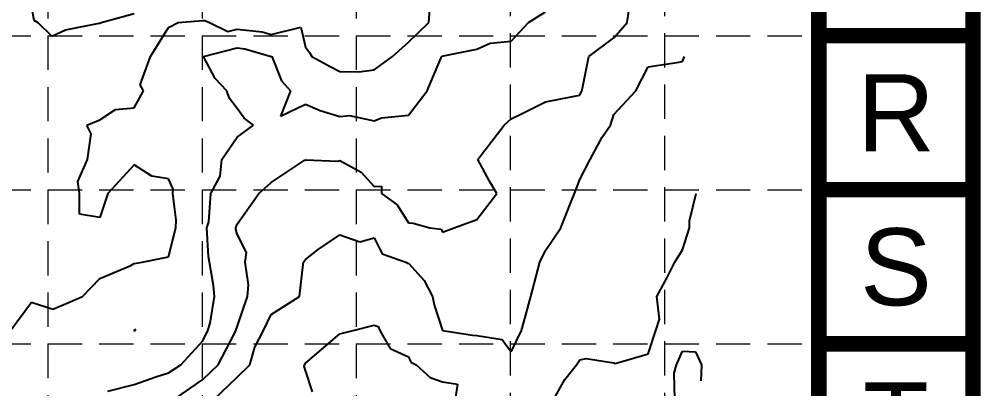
# Model space of a CAD drawing. Header units: inches. Extents: x 2468851 to 2474620, y 7110473 to 7114082.
# Drawn here: x 2474058 to 2474620, y 7112251 to 7112467 of the extents above; entities that cross this region are included whole.
import ezdxf
from ezdxf.enums import TextEntityAlignment as Align

# ---------------------------------------------------------------- set-up
doc = ezdxf.new("R2010")
doc.units = ezdxf.units.IN
doc.header["$MEASUREMENT"] = 0
doc.linetypes.add('HIDDEN', pattern=[0.375, 0.25, -0.125])
for name, color, linetype in [('BASE', 7, 'Continuous'), ('contours', 35, 'Continuous'), ('GRID', 254, 'HIDDEN'), ('SODDED LOT', 2, 'Continuous')]:
    doc.layers.add(name, color=color, linetype=linetype)
doc.styles.get("Standard").update_dxf_attribs({"font": 'ARIAL.TTF'})

msp = doc.modelspace()

# ---------------------------------------------------------------- hatches: boundary and pattern name
at = {"layer": 'SODDED LOT', "linetype": 'Continuous'}
h = msp.add_hatch(dxfattribs=at)
h.set_pattern_fill('ANSI31', color=256, scale=40, style=0)
h.paths.add_polyline_path([(2472093.27, 7112787.68), (2472221.59, 7112787.6), (2472221.08, 7112667.42), (2472093.19, 7112666.7), (2472093.19, 7112679.12), (2472093.23, 7112787.69)])
h.paths.add_polyline_path([(2471960.54, 7112505.35), (2471959.71, 7112628.22), (2472033.69, 7112628.18), (2472034.41, 7112505.21), (2471960.54, 7112505.34)])
h.paths.add_polyline_path([(2472943.89, 7112483.19), (2472828.59, 7112440.6), (2472835.74, 7112422.59), (2472839.67, 7112413.52), (2472848.01, 7112395.55), (2472853.04, 7112385.9), (2472858.54, 7112375.56), (2472870.46, 7112355.81), (2472902.04, 7112375.66), (2472974.15, 7112421.81), (2472963.65, 7112439.45), (2472954.73, 7112457.18), (2472946.69, 7112476.09), (2472944.08, 7112483.06)])
h.paths.add_polyline_path([(2473207.06, 7112415.58), (2473209.53, 7112419.29), (2473291.23, 7112550.2), (2473277.07, 7112559.74), (2473268.68, 7112565.82), (2473245.98, 7112583.4), (2473233.38, 7112592.16), (2473227.76, 7112595.82), (2473221.45, 7112599.4), (2473212.26, 7112604.76), (2473198.38, 7112611.83), (2473179.61, 7112620.06), (2473160.96, 7112626.49), (2473143.61, 7112631.4), (2473124.73, 7112635.28), (2473119.22, 7112635.24), (2473114.46, 7112633.66), (2473110.42, 7112630.84), (2473107.89, 7112626.3), (2473106.59, 7112621.61), (2473105.41, 7112606.64), (2473105.49, 7112593.24), (2473106.92, 7112578.87), (2473109.79, 7112566.01), (2473113.82, 7112552.87), (2473118.84, 7112540.86), (2473119.62, 7112539.28), (2473125.49, 7112528.42), (2473132.54, 7112517.6), (2473154.47, 7112487.42), (2473189.13, 7112440.05), (2473207, 7112415.61)])
h.paths.add_polyline_path([(2472149.87, 7113580.61), (2472139.15, 7113587.25), (2472148.34, 7113599.5), (2472129.96, 7113617.37), (2472301.04, 7113620.95), (2472421.05, 7113670.47), (2472435.86, 7113657.7), (2472418.5, 7113656.68), (2472386.32, 7113644.43), (2472349.55, 7113630.65), (2472301.04, 7113613.8), (2472253.54, 7113608.18), (2472206.05, 7113607.67), (2472182.05, 7113606.65), (2472168.77, 7113602.57), (2472156, 7113590.31)])
h.paths.add_polyline_path([(2472770.94, 7113693.31), (2472783.83, 7113696.4), (2473029.19, 7113695.37), (2473046.2, 7113689.7), (2473045.68, 7113705.68), (2472771.46, 7113707.22)])
h.paths.add_polyline_path([(2473645.39, 7113690.66), (2473644.98, 7113704.58), (2473380.05, 7113706.22), (2473375.55, 7113692.3), (2473381.69, 7113694.76), (2473634.33, 7113693.94)])
h.paths.add_polyline_path([(2473661.81, 7113026.94), (2473687.47, 7113025.61), (2473728.46, 7113019.28), (2473771.12, 7113012.61), (2473800.78, 7113000.62), (2473816.11, 7112991.96), (2473817.62, 7112992.3), (2473826.58, 7112958.99), (2473778.33, 7112869.43), (2473754.23, 7112818.27), (2473704.86, 7112707.31), (2473675.95, 7112628.52), (2473649.37, 7112551.6), (2473609.35, 7112401.13), (2473621.99, 7112397.24), (2473660.24, 7112541.42), (2473686.99, 7112623.57), (2473721.05, 7112713.98), (2473756.54, 7112795.8), (2473776.21, 7112842.14), (2473803.69, 7112892.8), (2473821.26, 7112931.75), (2473838.19, 7112953.92), (2473843.82, 7112970.36), (2473841.57, 7112984.99), (2473834.36, 7112995.8), (2473821.75, 7113003.46), (2473803.51, 7113011.56), (2473780.76, 7113020.12), (2473754.18, 7113027.78), (2473717.91, 7113032.73), (2473683.75, 7113037.76), (2473675.22, 7113037.54), (2473668.46, 7113034.66), (2473663.02, 7113029.01)])
h.paths.add_polyline_path([(2473971.46, 7113199.84), (2473953.3, 7113211.94), (2473941.19, 7113192.09), (2473861.1, 7113065.57), (2473810.53, 7113087.5), (2473761.17, 7113101.51), (2473720.96, 7113106.99), (2473697.2, 7113110.44), (2473674.12, 7113113.74), (2473679.51, 7113105.34), (2473686.71, 7113099.95), (2473703.5, 7113097.55), (2473742.47, 7113092.16), (2473787.44, 7113083.17), (2473826.42, 7113069.98), (2473851, 7113058.59), (2473862.39, 7113053.19), (2473874.39, 7113053.49), (2473885.78, 7113058.29), (2473895.97, 7113069.68), (2473937.95, 7113137.71), (2473969.87, 7113198.61)])
h.paths.add_polyline_path([(2474189.42, 7113705.55), (2474212.71, 7113695.29), (2474173.05, 7113585.51), (2474125.46, 7113471.59), (2474078.44, 7113374.03), (2473995.24, 7113231.38), (2473980.72, 7113211.84), (2473961.73, 7113224.12), (2474019.25, 7113316.23), (2474060.01, 7113393.26), (2474123.11, 7113525), (2474155.5, 7113608.17)])
h.paths.add_polyline_path([(2472613.26, 7113048.11), (2472742.65, 7113047.89), (2472742.87, 7112984.1), (2472740.21, 7112975.02), (2472732.24, 7112966.82), (2472722.71, 7112964.61), (2472628.32, 7112964.83), (2472620.35, 7112967.71), (2472615.69, 7112974.13), (2472614.14, 7112982.33), (2472613.26, 7112995.17)])
h.paths.add_polyline_path([(2472069.94, 7112331.55), (2472070.27, 7112318.14), (2472070.57, 7112197.11), (2471996.68, 7112197.18), (2471995.85, 7112331.7), (2472070.2, 7112331.62)])
h.paths.add_polyline_path([(2472440.24, 7112197.06), (2472440.35, 7112331.72), (2472514.33, 7112331.71), (2472514.08, 7112311.45), (2472514.13, 7112197.08), (2472440.38, 7112197.08)])
h.paths.add_polyline_path([(2471733.82, 7111882.26), (2471733.82, 7111970.43), (2471868.56, 7111970.92), (2471868.33, 7111882.52), (2471840.59, 7111882.44), (2471733.92, 7111881.99)])
edge = h.paths.add_edge_path()
edge.add_line((2471343.49, 7111970.99), (2471344.1, 7111826.58))
edge.add_line((2471344.1, 7111826.58), (2471538.48, 7111827.27))
edge.add_arc((2471538.41, 7111847.27), 20, 270.2036, 360.1993)
edge.add_line((2471558.41, 7111847.34), (2471558.39, 7111971.64))
edge.add_line((2471558.39, 7111971.64), (2471343.54, 7111970.92))
edge.add_line((2471343.54, 7111970.92), (2471343.49, 7111970.99))
h.paths.add_polyline_path([(2471436.46, 7111651.34), (2471435.9, 7111795.94), (2471345.57, 7111795.65), (2471346.01, 7111779.03), (2471346.34, 7111651.2), (2471436.36, 7111651.42)])
edge = h.paths.add_edge_path()
edge.add_line((2470893.92, 7111969.77), (2470893.47, 7112114.02))
edge.add_line((2470893.47, 7112114.02), (2470801.61, 7112113.73))
edge.add_arc((2470801.67, 7112093.74), 19.99, 90.1777, 179.3767)
edge.add_line((2470781.69, 7112093.96), (2470781.61, 7112090.91))
edge.add_line((2470781.61, 7112090.91), (2470782.08, 7111968.84))
edge.add_line((2470782.08, 7111968.84), (2470894, 7111969.62))
edge.add_line((2470894, 7111969.62), (2470893.92, 7111969.77))
h.paths.add_polyline_path([(2470750.33, 7112143.41), (2470731.58, 7112143.47), (2470623.88, 7112143.12), (2470623.33, 7112319.59), (2470749.92, 7112320.06), (2470750.44, 7112143.38)])
h.paths.add_polyline_path([(2470605.1, 7111911.51), (2470605.12, 7111834.55), (2470462.4, 7111834.08), (2470462.15, 7111910.96), (2470480.76, 7111911.1), (2470605.11, 7111911.52)])

# ---------------------------------------------------------------- linework, layer by layer
at = {"layer": 'BASE', "color": 9}
msp.add_line((2474525.16, 7113987.19), (2474525.16, 7110567.19), dxfattribs=at)
at = {"layer": 'BASE', "const_width": 9}
for points in [[(2468855.16, 7110477.19), (2474615.16, 7110477.19), (2474615.16, 7114077.19), (2468855.16, 7114077.19)], [(2468945.16, 7110567.19), (2474525.16, 7110567.19), (2474525.16, 7113987.19), (2468945.16, 7113987.19)]]:
    msp.add_lwpolyline(points, close=True, dxfattribs=at)
for points in [[(2474615.16, 7112457.19), (2474525.16, 7112457.19)], [(2474615.16, 7112367.19), (2474525.16, 7112367.19)], [(2474615.16, 7112277.19), (2474525.16, 7112277.19)]]:
    msp.add_lwpolyline(points, dxfattribs=at)
at = {"layer": 'contours'}
for p, q in [((2474297.51, 7112464.94, 592), (2474298.55, 7112477.91, 592)), ((2474065.57, 7112473.72, 591), (2474066.92, 7112466.28, 591)), ((2474106.35, 7112464.94, 591), (2474125.57, 7112470.17, 591)), ((2474355.73, 7112464.94, 593), (2474365.57, 7112471.18, 593)), ((2474413.28, 7112464.94, 594), (2474414.73, 7112474.1, 594)), ((2474066.92, 7112466.28, 591), (2474069.34, 7112464.94, 591)), ((2474069.34, 7112464.94, 591), (2474077.52, 7112456.89, 591)), ((2474085.57, 7112460.6, 591), (2474105.09, 7112464.46, 591)), ((2474105.09, 7112464.46, 591), (2474105.57, 7112464.47, 591)), ((2474105.57, 7112464.47, 591), (2474106.35, 7112464.94, 591)), ((2474145.57, 7112462.04, 592), (2474151.22, 7112464.94, 592)), ((2474151.22, 7112464.94, 592), (2474165.57, 7112466.06, 592)), ((2474165.57, 7112466.06, 592), (2474166.74, 7112466.1, 592)), ((2474166.74, 7112466.1, 592), (2474169.45, 7112464.94, 592)), ((2474169.45, 7112464.94, 592), (2474180.26, 7112459.63, 592)), ((2474285.57, 7112453.44, 592), (2474297.51, 7112464.94, 592)), ((2474345.57, 7112453.99, 593), (2474355.73, 7112464.94, 593)), ((2474405.57, 7112455.95, 594), (2474413.28, 7112464.94, 594)), ((2474077.52, 7112456.89, 591), (2474085.57, 7112460.6, 591)), ((2474135.1, 7112444.94, 592), (2474145.57, 7112462.04, 592)), ((2474180.26, 7112459.63, 592), (2474185.57, 7112461, 592)), ((2474185.57, 7112461, 592), (2474200.16, 7112459.52, 592)), ((2474200.16, 7112459.52, 592), (2474205.57, 7112457.97, 592)), ((2474205.57, 7112457.97, 592), (2474222.78, 7112462.14, 592)), ((2474222.78, 7112462.14, 592), (2474225.57, 7112450.41, 592)), ((2474276.3, 7112444.94, 592), (2474285.57, 7112453.44, 592)), ((2474325.57, 7112449.36, 593), (2474333.37, 7112452.73, 593)), ((2474333.37, 7112452.73, 593), (2474345.57, 7112453.99, 593)), ((2474390.86, 7112444.94, 594), (2474405.57, 7112455.95, 594)), ((2474165.96, 7112444.94, 593), (2474185.57, 7112450.01, 593)), ((2474185.57, 7112450.01, 593), (2474190.18, 7112449.54, 593)), ((2474190.18, 7112449.54, 593), (2474205.57, 7112445.12, 593)), ((2474225.57, 7112450.41, 592), (2474227.94, 7112447.3, 592)), ((2474227.94, 7112447.3, 592), (2474229.27, 7112444.94, 592)), ((2474306.1, 7112445.47, 593), (2474325.57, 7112449.36, 593)), ((2474129.12, 7112428.48, 592), (2474135.1, 7112444.94, 592)), ((2474172.89, 7112432.25, 593), (2474165.96, 7112444.94, 593)), ((2474205.57, 7112445.12, 593), (2474205.82, 7112445.18, 593)), ((2474205.82, 7112445.18, 593), (2474205.88, 7112444.94, 593)), ((2474205.88, 7112444.94, 593), (2474211.49, 7112430.86, 593)), ((2474229.27, 7112444.94, 592), (2474239.91, 7112439.27, 592)), ((2474265.57, 7112437.21, 592), (2474276.3, 7112444.94, 592)), ((2474296.62, 7112424.94, 593), (2474304.57, 7112443.93, 593)), ((2474304.57, 7112443.93, 593), (2474305.17, 7112444.94, 593)), ((2474305.17, 7112444.94, 593), (2474305.57, 7112445.33, 593)), ((2474305.57, 7112445.33, 593), (2474306.1, 7112445.47, 593)), ((2474387.22, 7112426.59, 594), (2474390.86, 7112444.94, 594)), ((2474425.57, 7112439.07, 595), (2474442.21, 7112441.58, 595)), ((2474442.21, 7112441.58, 595), (2474445.57, 7112442.08, 595)), ((2474445.57, 7112442.08, 595), (2474446.8, 7112444.94, 595)), ((2474239.91, 7112439.27, 592), (2474245.57, 7112436.2, 592)), ((2474245.57, 7112436.2, 592), (2474256.74, 7112436.1, 592)), ((2474256.74, 7112436.1, 592), (2474265.57, 7112437.21, 592)), ((2474418.34, 7112424.94, 595), (2474425.57, 7112439.07, 595)), ((2474179.68, 7112424.94, 593), (2474172.89, 7112432.25, 593)), ((2474211.49, 7112430.86, 593), (2474216.83, 7112424.94, 593)), ((2474125.57, 7112415.03, 592), (2474130.98, 7112424.94, 592)), ((2474130.98, 7112424.94, 592), (2474129.12, 7112428.48, 592)), ((2474181.21, 7112420.57, 593), (2474179.68, 7112424.94, 593)), ((2474216.83, 7112424.94, 593), (2474210.86, 7112410.22, 593)), ((2474285.57, 7112410.69, 593), (2474296.62, 7112424.94, 593)), ((2474385.57, 7112422.52, 594), (2474386.84, 7112424.94, 594)), ((2474386.84, 7112424.94, 594), (2474387.22, 7112426.59, 594)), ((2474405.57, 7112411.22, 595), (2474418.34, 7112424.94, 595)), ((2474185.57, 7112414.59, 593), (2474181.21, 7112420.57, 593)), ((2474352.7, 7112412.06, 594), (2474365.57, 7112418.55, 594)), ((2474365.57, 7112418.55, 594), (2474382.58, 7112421.95, 594)), ((2474382.58, 7112421.95, 594), (2474385.57, 7112422.52, 594)), ((2474105.57, 7112408.06, 592), (2474114.69, 7112414.05, 592)), ((2474114.69, 7112414.05, 592), (2474125.57, 7112415.03, 592)), ((2474189.73, 7112409.1, 593), (2474185.57, 7112414.59, 593)), ((2474210.86, 7112410.22, 593), (2474225.57, 7112417.19, 593)), ((2474225.57, 7112417.19, 593), (2474234.13, 7112413.5, 593)), ((2474234.13, 7112413.5, 593), (2474245.57, 7112410.04, 593)), ((2474097.85, 7112404.94, 592), (2474105.57, 7112408.06, 592)), ((2474195.27, 7112404.94, 593), (2474189.73, 7112409.1, 593)), ((2474245.57, 7112410.04, 593), (2474251.27, 7112410.64, 593)), ((2474251.27, 7112410.64, 593), (2474265.57, 7112407.47, 593)), ((2474265.57, 7112407.47, 593), (2474269.9, 7112409.27, 593)), ((2474269.9, 7112409.27, 593), (2474285.57, 7112410.69, 593)), ((2474341.54, 7112404.94, 594), (2474345.57, 7112408.57, 594)), ((2474345.57, 7112408.57, 594), (2474352.7, 7112412.06, 594)), ((2474403.51, 7112404.94, 595), (2474405.57, 7112411.22, 595)), ((2474100.44, 7112399.8, 592), (2474097.85, 7112404.94, 592)), ((2474185.57, 7112398, 593), (2474195.27, 7112404.94, 593)), ((2474328.55, 7112387.92, 594), (2474341.54, 7112404.94, 594)), ((2474398.61, 7112397.97, 595), (2474403.51, 7112404.94, 595)), ((2474098.36, 7112384.94, 592), (2474100.44, 7112399.8, 592)), ((2474176.76, 7112384.94, 593), (2474185.57, 7112398, 593)), ((2474391.76, 7112384.94, 595), (2474398.61, 7112397.97, 595)), ((2474092.67, 7112372.04, 592), (2474098.36, 7112384.94, 592)), ((2474175.79, 7112375.15, 593), (2474176.76, 7112384.94, 593)), ((2474326.21, 7112384.94, 594), (2474328.55, 7112387.92, 594)), ((2474332.91, 7112372.27, 594), (2474326.21, 7112384.94, 594)), ((2474385.57, 7112373.18, 595), (2474391.76, 7112384.94, 595)), ((2474125.57, 7112381.7, 592), (2474110.15, 7112364.94, 592)), ((2474135.8, 7112375.17, 592), (2474125.57, 7112381.7, 592)), ((2474205.57, 7112371.36, 594), (2474224.83, 7112384.19, 594)), ((2474224.83, 7112384.19, 594), (2474225.57, 7112384.6, 594)), ((2474225.57, 7112384.6, 594), (2474244.47, 7112383.83, 594)), ((2474244.47, 7112383.83, 594), (2474245.57, 7112384.28, 594)), ((2474245.57, 7112384.28, 594), (2474258.04, 7112377.41, 594)), ((2474145.57, 7112373.54, 592), (2474135.8, 7112375.17, 592)), ((2474148.23, 7112367.59, 592), (2474145.57, 7112373.54, 592)), ((2474170.3, 7112364.94, 593), (2474175.79, 7112375.15, 593)), ((2474258.04, 7112377.41, 594), (2474265.57, 7112369.11, 594)), ((2474093.68, 7112364.94, 592), (2474092.67, 7112372.04, 592)), ((2474198.25, 7112364.94, 594), (2474205.57, 7112371.36, 594)), ((2474265.57, 7112369.11, 594), (2474269.97, 7112369.33, 594)), ((2474269.97, 7112369.33, 594), (2474269.98, 7112364.94, 594)), ((2474337.25, 7112364.94, 594), (2474332.91, 7112372.27, 594)), ((2474382.45, 7112364.94, 595), (2474385.57, 7112373.18, 595)), ((2474093.57, 7112352.93, 592), (2474093.68, 7112364.94, 592)), ((2474110.15, 7112364.94, 592), (2474105.57, 7112351.04, 592)), ((2474148.1, 7112364.94, 592), (2474148.23, 7112367.59, 592)), ((2474150.05, 7112349.41, 592), (2474148.1, 7112364.94, 592)), ((2474169.15, 7112348.52, 593), (2474170.3, 7112364.94, 593)), ((2474185.57, 7112347.12, 594), (2474198.25, 7112364.94, 594)), ((2474269.98, 7112364.94, 594), (2474278.96, 7112358.32, 594)), ((2474325.57, 7112349.87, 594), (2474337.25, 7112364.94, 594)), ((2474380.34, 7112359.7, 595), (2474382.45, 7112364.94, 595)), ((2474449.62, 7112348.99, 596), (2474453.46, 7112364.94, 596)), ((2474278.96, 7112358.32, 594), (2474285.57, 7112347.78, 594)), ((2474374.6, 7112344.94, 595), (2474380.34, 7112359.7, 595)), ((2474105.57, 7112351.04, 592), (2474093.57, 7112352.93, 592)), ((2474149.8, 7112344.94, 592), (2474150.05, 7112349.41, 592)), ((2474167.99, 7112344.94, 593), (2474169.15, 7112348.52, 593)), ((2474184.86, 7112344.94, 594), (2474185.57, 7112347.12, 594)), ((2474285.57, 7112347.78, 594), (2474288.31, 7112347.67, 594)), ((2474288.31, 7112347.67, 594), (2474298.03, 7112344.94, 594)), ((2474312.3, 7112344.94, 594), (2474325.57, 7112349.87, 594)), ((2474449.57, 7112344.94, 596), (2474449.62, 7112348.99, 596)), ((2474145.57, 7112328.01, 592), (2474149.8, 7112344.94, 592)), ((2474168.85, 7112328.21, 593), (2474167.99, 7112344.94, 593)), ((2474184.9, 7112344.26, 594), (2474184.86, 7112344.94, 594)), ((2474185.57, 7112341.31, 594), (2474184.9, 7112344.26, 594)), ((2474191.08, 7112330.45, 594), (2474185.57, 7112341.31, 594)), ((2474232.88, 7112332.24, 595), (2474245.57, 7112340.87, 595)), ((2474245.57, 7112340.87, 595), (2474257.33, 7112336.69, 595)), ((2474298.03, 7112344.94, 594), (2474304.72, 7112344.09, 594)), ((2474304.72, 7112344.09, 594), (2474305.57, 7112342.36, 594)), ((2474305.57, 7112342.36, 594), (2474312.3, 7112344.94, 594)), ((2474365.57, 7112331.73, 595), (2474374.6, 7112344.94, 595)), ((2474445.57, 7112332.17, 596), (2474449.57, 7112344.94, 596)), ((2474257.33, 7112336.69, 595), (2474265.57, 7112339.07, 595)), ((2474265.57, 7112339.07, 595), (2474270.37, 7112329.73, 595)), ((2474190.31, 7112324.94, 594), (2474191.08, 7112330.45, 594)), ((2474225.57, 7112326.4, 595), (2474232.88, 7112332.24, 595)), ((2474270.37, 7112329.73, 595), (2474284.2, 7112324.94, 595)), ((2474362.31, 7112324.94, 595), (2474365.57, 7112331.73, 595)), ((2474441.07, 7112324.94, 596), (2474445.57, 7112332.17, 596)), ((2474105.57, 7112315.36, 592), (2474123.61, 7112322.98, 592)), ((2474123.61, 7112322.98, 592), (2474125.57, 7112324.09, 592)), ((2474125.57, 7112324.09, 592), (2474130.29, 7112324.94, 592)), ((2474130.29, 7112324.94, 592), (2474145.57, 7112328.01, 592)), ((2474169.6, 7112324.94, 593), (2474168.85, 7112328.21, 593)), ((2474171.83, 7112311.19, 593), (2474169.6, 7112324.94, 593)), ((2474192.23, 7112311.6, 594), (2474190.31, 7112324.94, 594)), ((2474222.08, 7112304.94, 595), (2474224.1, 7112323.46, 595)), ((2474224.1, 7112323.46, 595), (2474224.34, 7112324.94, 595)), ((2474224.34, 7112324.94, 595), (2474225.57, 7112326.4, 595)), ((2474284.2, 7112324.94, 595), (2474284.99, 7112324.35, 595)), ((2474284.99, 7112324.35, 595), (2474285.57, 7112324.24, 595)), ((2474285.57, 7112324.24, 595), (2474294.78, 7112314.14, 595)), ((2474361.07, 7112320.43, 595), (2474362.31, 7112324.94, 595)), ((2474436.62, 7112315.99, 596), (2474441.07, 7112324.94, 596)), ((2474357.1, 7112304.94, 595), (2474361.07, 7112320.43, 595)), ((2474095.41, 7112304.94, 592), (2474105.57, 7112315.36, 592)), ((2474294.78, 7112314.14, 595), (2474299.73, 7112304.94, 595)), ((2474430.51, 7112304.94, 596), (2474436.62, 7112315.99, 596)), ((2474172.51, 7112304.94, 593), (2474171.83, 7112311.19, 593)), ((2474191.77, 7112304.94, 594), (2474192.23, 7112311.6, 594)), ((2474053.46, 7112284.94, 592), (2474065.57, 7112301.55, 592)), ((2474065.57, 7112301.55, 592), (2474078.14, 7112297.51, 592)), ((2474085.57, 7112300.51, 592), (2474095.41, 7112304.94, 592)), ((2474169.82, 7112289.18, 593), (2474172.51, 7112304.94, 593)), ((2474185.57, 7112287.18, 594), (2474191.77, 7112304.94, 594)), ((2474205.57, 7112294.27, 595), (2474222.08, 7112304.94, 595)), ((2474299.73, 7112304.94, 595), (2474300.55, 7112299.91, 595)), ((2474353.94, 7112293.31, 595), (2474357.1, 7112304.94, 595)), ((2474432.22, 7112291.58, 596), (2474430.51, 7112304.94, 596)), ((2474078.14, 7112297.51, 592), (2474085.57, 7112300.51, 592)), ((2474300.55, 7112299.91, 595), (2474305.56, 7112284.94, 595)), ((2474201.07, 7112284.94, 595), (2474205.57, 7112294.27, 595)), ((2474351.62, 7112284.94, 595), (2474353.94, 7112293.31, 595)), ((2474429.92, 7112284.94, 596), (2474432.22, 7112291.58, 596)), ((2474125.44, 7112284.94, 592), (2474125.43, 7112284.8, 592)), ((2474125.43, 7112284.8, 592), (2474125.57, 7112284.73, 592)), ((2474125.57, 7112285.19, 592), (2474125.44, 7112284.94, 592)), ((2474126.4, 7112285.76, 592), (2474125.57, 7112285.19, 592)), ((2474125.57, 7112284.73, 592), (2474126.26, 7112284.94, 592)), ((2474126.26, 7112284.94, 592), (2474126.4, 7112285.76, 592)), ((2474165.57, 7112278.95, 593), (2474168.63, 7112284.94, 593)), ((2474168.63, 7112284.94, 593), (2474169.82, 7112289.18, 593)), ((2474184.29, 7112283.66, 594), (2474184.95, 7112284.94, 594)), ((2474184.95, 7112284.94, 594), (2474185.57, 7112287.18, 594)), ((2474195.98, 7112275.34, 595), (2474201.07, 7112284.94, 595)), ((2474245.57, 7112283.07, 596), (2474253.38, 7112284.94, 596)), ((2474253.38, 7112284.94, 596), (2474265.57, 7112288.02, 596)), ((2474265.57, 7112288.02, 596), (2474267.87, 7112287.23, 596)), ((2474267.87, 7112287.23, 596), (2474268.89, 7112284.94, 596)), ((2474268.89, 7112284.94, 596), (2474275.05, 7112274.41, 596)), ((2474305.56, 7112284.94, 595), (2474305.56, 7112284.93, 595)), ((2474305.56, 7112284.93, 595), (2474305.57, 7112284.92, 595)), ((2474305.57, 7112284.92, 595), (2474322.92, 7112282.28, 595)), ((2474345.57, 7112272.58, 595), (2474351.62, 7112284.94, 595)), ((2474425.57, 7112271.39, 596), (2474429.92, 7112284.94, 596)), ((2474152.87, 7112264.94, 593), (2474165.57, 7112278.95, 593)), ((2474174.51, 7112264.94, 594), (2474184.29, 7112283.66, 594)), ((2474232.19, 7112271.55, 596), (2474245.57, 7112283.07, 596)), ((2474322.92, 7112282.28, 595), (2474325.57, 7112281.97, 595)), ((2474325.57, 7112281.97, 595), (2474340.26, 7112279.63, 595)), ((2474340.26, 7112279.63, 595), (2474345.57, 7112272.58, 595)), ((2474193.02, 7112264.94, 595), (2474195.98, 7112275.34, 595)), ((2474275.05, 7112274.41, 596), (2474285.57, 7112269.64, 596)), ((2474442, 7112264.94, 597), (2474445.57, 7112272.83, 597)), ((2474445.57, 7112272.83, 597), (2474453.09, 7112272.45, 597)), ((2474225.57, 7112265.81, 596), (2474232.19, 7112271.55, 596)), ((2474285.57, 7112269.64, 596), (2474287.05, 7112266.41, 596)), ((2474383.7, 7112264.94, 596), (2474385.57, 7112267.88, 596)), ((2474385.57, 7112267.88, 596), (2474389.33, 7112268.7, 596)), ((2474389.33, 7112268.7, 596), (2474405.57, 7112266.14, 596)), ((2474406.28, 7112265.64, 596), (2474425.57, 7112271.39, 596)), ((2474453.09, 7112272.45, 597), (2474456.72, 7112264.94, 597)), ((2474145.57, 7112260.33, 593), (2474152.87, 7112264.94, 593)), ((2474165.57, 7112256.27, 594), (2474174.51, 7112264.94, 594)), ((2474185.57, 7112257.67, 595), (2474193.02, 7112264.94, 595)), ((2474224.7, 7112264.07, 596), (2474224.93, 7112264.94, 596)), ((2474225.57, 7112261.67, 596), (2474224.7, 7112264.07, 596)), ((2474224.93, 7112264.94, 596), (2474225.57, 7112265.81, 596)), ((2474229.71, 7112249.07, 596), (2474225.57, 7112261.67, 596)), ((2474287.05, 7112266.41, 596), (2474290.14, 7112264.94, 596)), ((2474290.14, 7112264.94, 596), (2474298.21, 7112257.58, 596)), ((2474376.98, 7112256.34, 596), (2474383.7, 7112264.94, 596)), ((2474405.57, 7112266.14, 596), (2474406.28, 7112265.64, 596)), ((2474440.76, 7112260.12, 597), (2474442, 7112264.94, 597)), ((2474456.72, 7112264.94, 597), (2474456.22, 7112255.58, 597)), ((2474125.57, 7112253.49, 593), (2474138.74, 7112258.11, 593)), ((2474138.74, 7112258.11, 593), (2474145.57, 7112260.33, 593)), ((2474149.14, 7112244.94, 594), (2474165.57, 7112256.27, 594)), ((2474172.23, 7112244.94, 595), (2474185.57, 7112257.67, 595)), ((2474298.21, 7112257.58, 596), (2474305.57, 7112255, 596)), ((2474370.39, 7112244.94, 596), (2474376.98, 7112256.34, 596)), ((2474441.12, 7112244.94, 597), (2474440.76, 7112260.12, 597)), ((2474110.26, 7112249.62, 593), (2474125.57, 7112253.49, 593)), ((2474305.57, 7112255, 596), (2474314.24, 7112253.61, 596)), ((2474314.24, 7112253.61, 596), (2474312.94, 7112244.94, 596))]:
    msp.add_line(p, q, dxfattribs=at)
at = {"layer": 'GRID', "color": 252, "linetype": 'HIDDEN', "lineweight": 0, "ltscale": 80}
for p, q in [((2474075.16, 7113987.19), (2474075.16, 7110836.8)), ((2474165.16, 7113987.19), (2474165.16, 7110836.8)), ((2474255.16, 7113987.19), (2474255.16, 7110836.8)), ((2474345, 7113988.67), (2474345, 7110836.8)), ((2474435, 7113988.67), (2474435, 7110836.8)), ((2468945.16, 7112457.19), (2474525.16, 7112457.19)), ((2468945.16, 7112367.19), (2474525.16, 7112367.19)), ((2468945.16, 7112277.19), (2474525.16, 7112277.19))]:
    msp.add_line(p, q, dxfattribs=at)

# ---------------------------------------------------------------- texts
at = {"layer": 'BASE'}
for s, p in [('R', (2474570.16, 7112412.19)), ('S', (2474570.16, 7112322.19)), ('T', (2474570.16, 7112232.19))]:
    msp.add_text(s, height=45, dxfattribs=at).set_placement(p, align=Align.MIDDLE_CENTER)

doc.saveas('drawing.dxf')
